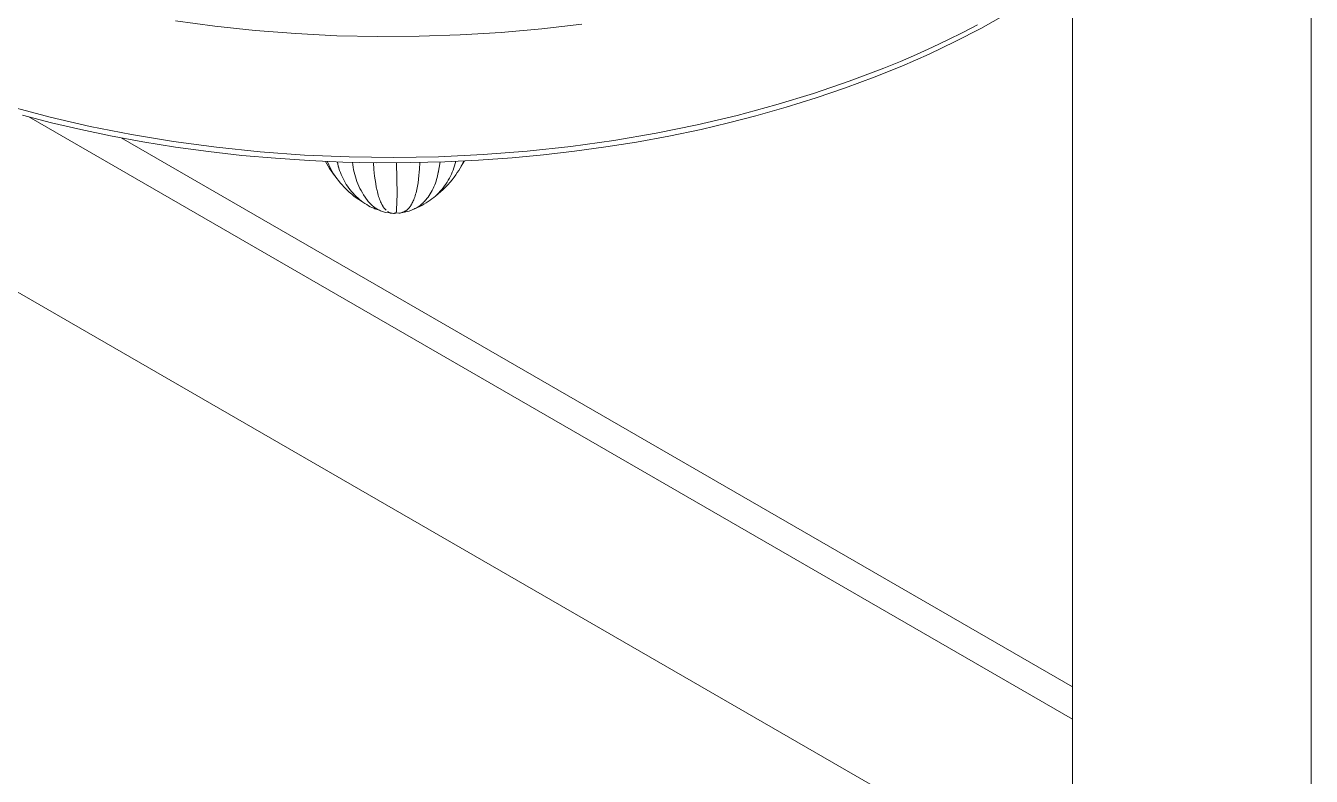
# Model space of a CAD drawing. Header units: inches. Extents: x -12 to 136, y -5 to 104.
# Drawn here: x 124.62 to 134.85, y 55.64 to 61.62 of the extents above; entities that cross this region are included whole.
import ezdxf

# ---------------------------------------------------------------- set-up
doc = ezdxf.new("R2010")
doc.units = ezdxf.units.IN
doc.layers.add('ZANO_R', color=7, linetype='Continuous', lineweight=0)

msp = doc.modelspace()

# ---------------------------------------------------------------- linework, layer by layer
at = {"layer": 'ZANO_R'}
for p, q in [((132.94704, 52.74198), (132.94704, 72.29841)), ((134.84862, 60.29995), (134.8481, 63.37506)), ((132.41451, 61.71007), (132.21757, 61.59991)), ((126.12156, 61.61649), (125.80637, 61.65869)), ((126.44145, 61.58278), (126.12156, 61.61649)), ((129.04143, 61.63363), (128.72269, 61.59621)), ((132.07443, 61.5673), (132.1904, 61.62762)), ((126.76501, 61.55778), (126.44145, 61.58278)), ((127.09119, 61.54167), (126.76501, 61.55778)), ((127.41889, 61.53456), (127.09119, 61.54167)), ((127.747, 61.5365), (127.41889, 61.53456)), ((128.07441, 61.54748), (127.747, 61.5365)), ((128.4, 61.56743), (128.07441, 61.54748)), ((128.72269, 61.59621), (128.4, 61.56743)), ((131.83252, 61.44984), (131.95513, 61.50802)), ((131.95513, 61.50802), (132.07443, 61.5673)), ((132.21757, 61.59991), (132.01366, 61.49454)), ((131.70663, 61.39286), (131.83252, 61.44984)), ((132.01366, 61.49454), (131.80653, 61.39564)), ((131.58927, 61.29989), (131.36928, 61.21059)), ((131.44515, 61.28279), (131.57749, 61.33715)), ((131.57749, 61.33715), (131.70663, 61.39286)), ((131.80653, 61.39564), (131.58927, 61.29989)), ((131.36928, 61.21059), (131.14, 61.12507)), ((131.17108, 61.17846), (131.44515, 61.28279)), ((121.70017, 61.14551), (132.94704, 54.65213)), ((130.88489, 61.0805), (131.17108, 61.17846)), ((131.14, 61.12507), (130.90843, 61.04595)), ((130.58719, 60.98953), (130.88489, 61.0805)), ((130.90843, 61.04595), (130.6686, 60.97115)), ((124.50221, 60.97455), (124.81085, 60.89271)), ((124.82183, 60.84785), (124.58987, 60.90808)), ((132.94704, 56.09868), (124.64063, 60.89439)), ((124.81085, 60.89271), (125.12942, 60.81911)), ((129.96027, 60.83101), (130.2787, 60.90618)), ((130.42689, 60.90268), (130.20947, 60.84671)), ((130.2787, 60.90618), (130.58719, 60.98953)), ((130.6686, 60.97115), (130.42689, 60.90268)), ((125.05516, 60.79317), (124.82183, 60.84785)), ((125.28969, 60.74391), (125.05516, 60.79317)), ((125.12942, 60.81911), (125.45697, 60.75427)), ((129.63285, 60.76455), (129.96027, 60.83101)), ((129.99086, 60.79557), (129.73531, 60.74201)), ((130.20947, 60.84671), (129.99086, 60.79557)), ((125.54783, 60.69601), (125.28969, 60.74391)), ((125.37553, 60.72726), (132.94704, 56.35585)), ((125.45697, 60.75427), (125.79242, 60.69867)), ((125.80704, 60.65434), (125.54783, 60.69601)), ((125.79242, 60.69867), (126.13462, 60.65273)), ((128.95539, 60.65968), (129.2975, 60.7073)), ((129.47852, 60.6947), (129.23207, 60.65518)), ((129.2975, 60.7073), (129.63285, 60.76455)), ((129.73531, 60.74201), (129.47852, 60.6947)), ((126.07066, 60.61836), (125.80704, 60.65434)), ((126.33505, 60.58857), (126.07066, 60.61836)), ((126.13462, 60.65273), (126.48233, 60.61682)), ((126.60254, 60.56472), (126.33505, 60.58857)), ((126.48233, 60.61682), (126.83423, 60.59121)), ((126.83423, 60.59121), (127.18895, 60.57612)), ((127.90121, 60.57787), (128.2559, 60.59472)), ((128.2559, 60.59472), (128.60775, 60.62206)), ((128.73684, 60.5926), (128.48831, 60.5694)), ((128.60775, 60.62206), (128.95539, 60.65968)), ((128.9848, 60.62117), (128.73684, 60.5926)), ((129.23207, 60.65518), (128.9848, 60.62117)), ((126.8705, 60.54703), (126.60254, 60.56472)), ((127.14019, 60.5354), (126.8705, 60.54703)), ((127.01158, 60.52094), (127.0007, 60.54064)), ((127.02292, 60.50149), (127.01158, 60.52094)), ((127.02453, 60.51963), (127.0157, 60.54)), ((127.03449, 60.48281), (127.02295, 60.50143)), ((127.03405, 60.49957), (127.02453, 60.51963)), ((127.04424, 60.47984), (127.03405, 60.49957)), ((127.0466, 60.46455), (127.03449, 60.48281)), ((127.0551, 60.46047), (127.04424, 60.47984)), ((127.09401, 60.53695), (127.09858, 60.52076)), ((127.09952, 60.51955), (127.09588, 60.53689)), ((127.09858, 60.52076), (127.10355, 60.50469)), ((127.10375, 60.50234), (127.09952, 60.51955)), ((127.10355, 60.50469), (127.10892, 60.48875)), ((127.10857, 60.48529), (127.10375, 60.50234)), ((127.11396, 60.46842), (127.10857, 60.48529)), ((127.41007, 60.52992), (127.14019, 60.5354)), ((127.18895, 60.57612), (127.54509, 60.57166)), ((127.21759, 60.5332), (127.21956, 60.5135)), ((127.21956, 60.5135), (127.22221, 60.49388)), ((127.22221, 60.49388), (127.22554, 60.47437)), ((127.38277, 60.5302), (127.38687, 60.47511)), ((127.6803, 60.53059), (127.41007, 60.52992)), ((127.54509, 60.57166), (127.90121, 60.57787)), ((127.56753, 60.52956), (127.57063, 60.4043)), ((127.95045, 60.53741), (127.6803, 60.53059)), ((127.75141, 60.53178), (127.74935, 60.47915)), ((127.91336, 60.5361), (127.89798, 60.44567)), ((128.21957, 60.55033), (127.95045, 60.53741)), ((128.02365, 60.48876), (128.01759, 60.47174)), ((128.02913, 60.50599), (128.02365, 60.48876)), ((128.03402, 60.52339), (128.02913, 60.50599)), ((128.03831, 60.54095), (128.03402, 60.52339)), ((128.07326, 60.48695), (128.06235, 60.4686)), ((128.08358, 60.50563), (128.07326, 60.48695)), ((128.09474, 60.52301), (128.08177, 60.50226)), ((128.09329, 60.52464), (128.08358, 60.50563)), ((128.1024, 60.54395), (128.09329, 60.52464)), ((128.107, 60.54418), (128.09474, 60.52301)), ((128.48831, 60.5694), (128.21957, 60.55033)), ((127.05927, 60.44667), (127.0466, 60.46455)), ((127.0666, 60.44148), (127.0551, 60.46047)), ((127.07247, 60.42918), (127.05927, 60.44667)), ((127.07875, 60.42289), (127.0666, 60.44148)), ((127.08621, 60.41211), (127.07247, 60.42918)), ((127.09152, 60.40473), (127.07875, 60.42289)), ((127.1049, 60.38701), (127.09152, 60.40473)), ((127.11887, 60.36975), (127.1049, 60.38701)), ((127.11994, 60.45174), (127.11396, 60.46842)), ((127.12647, 60.43527), (127.11994, 60.45174)), ((127.13357, 60.41904), (127.12647, 60.43527)), ((127.14122, 60.40306), (127.13357, 60.41904)), ((127.14941, 60.38735), (127.14122, 60.40306)), ((127.15813, 60.37193), (127.14941, 60.38735)), ((127.22554, 60.47437), (127.22955, 60.45498)), ((127.22955, 60.45498), (127.23423, 60.43574)), ((127.23423, 60.43574), (127.23957, 60.41668)), ((127.23957, 60.41668), (127.24557, 60.39782)), ((127.24557, 60.39782), (127.25223, 60.37917)), ((127.25223, 60.37917), (127.25952, 60.36077)), ((127.38687, 60.47511), (127.39242, 60.42242)), ((127.39242, 60.42242), (127.39643, 60.39241)), ((127.39643, 60.39241), (127.40098, 60.36351)), ((127.57063, 60.4043), (127.57081, 60.279)), ((127.74247, 60.39878), (127.73861, 60.36994)), ((127.74563, 60.4287), (127.74247, 60.39878)), ((127.74771, 60.45363), (127.74563, 60.4287)), ((127.74935, 60.47915), (127.74771, 60.45363)), ((127.88127, 60.38185), (127.87619, 60.36699)), ((127.88584, 60.39689), (127.88127, 60.38185)), ((127.88989, 60.41207), (127.88584, 60.39689)), ((127.9017, 60.46445), (127.88989, 60.41207)), ((127.9017, 60.46445), (127.90184, 60.46519)), ((127.97878, 60.39023), (127.96938, 60.37479)), ((127.98764, 60.40598), (127.97878, 60.39023)), ((127.99597, 60.42203), (127.98764, 60.40598)), ((128.00972, 60.39467), (127.99267, 60.37409)), ((128.00374, 60.43835), (127.99597, 60.42203)), ((128.01095, 60.45492), (128.00374, 60.43835)), ((128.02616, 60.41575), (128.00972, 60.39467)), ((128.01759, 60.47174), (128.01095, 60.45492)), ((128.0388, 60.433), (128.02618, 60.41578)), ((128.05086, 60.45061), (128.0388, 60.433)), ((128.06235, 60.4686), (128.05086, 60.45061)), ((127.13342, 60.35298), (127.11887, 60.36975)), ((127.14853, 60.33671), (127.13342, 60.35298)), ((127.15989, 60.32512), (127.14854, 60.33671)), ((127.16738, 60.35681), (127.15813, 60.37193)), ((127.17146, 60.31375), (127.15989, 60.32512)), ((127.17713, 60.34202), (127.16738, 60.35681)), ((127.19073, 60.29573), (127.17146, 60.31375)), ((127.18739, 60.32757), (127.17713, 60.34202)), ((127.19813, 60.31349), (127.18739, 60.32757)), ((127.21056, 60.27833), (127.19073, 60.29573)), ((127.20935, 60.29977), (127.19813, 60.31349)), ((127.22103, 60.28645), (127.20935, 60.29977)), ((127.23093, 60.26157), (127.21056, 60.27833)), ((127.23316, 60.27354), (127.22103, 60.28645)), ((127.25952, 60.36077), (127.26746, 60.34263)), ((127.26746, 60.34263), (127.27601, 60.32478)), ((127.27601, 60.32478), (127.28519, 60.30723)), ((127.28519, 60.30723), (127.29496, 60.29002)), ((127.29496, 60.29002), (127.30533, 60.27315)), ((127.40098, 60.36351), (127.40607, 60.33581)), ((127.40607, 60.33581), (127.41172, 60.30942)), ((127.41172, 60.30942), (127.41476, 60.29675)), ((127.41476, 60.29675), (127.41793, 60.28443)), ((127.41793, 60.28443), (127.42125, 60.2725)), ((127.57081, 60.279), (127.56806, 60.15373)), ((127.71929, 60.27887), (127.71575, 60.26727)), ((127.72263, 60.29084), (127.71929, 60.27887)), ((127.72577, 60.30318), (127.72263, 60.29084)), ((127.72871, 60.31588), (127.72577, 60.30318)), ((127.73146, 60.32891), (127.72871, 60.31588)), ((127.73403, 60.34227), (127.73146, 60.32891)), ((127.73861, 60.36994), (127.73403, 60.34227)), ((127.8353, 60.28223), (127.82683, 60.269)), ((127.84332, 60.29575), (127.8353, 60.28223)), ((127.85086, 60.30953), (127.84332, 60.29575)), ((127.85793, 60.32356), (127.85086, 60.30953)), ((127.86451, 60.33782), (127.85793, 60.32356)), ((127.8706, 60.3523), (127.86451, 60.33782)), ((127.87619, 60.36699), (127.8706, 60.3523)), ((127.93789, 60.31557), (127.8762, 60.26347)), ((127.88969, 60.27689), (127.87648, 60.26455)), ((127.90247, 60.28967), (127.88969, 60.27689)), ((127.91481, 60.30288), (127.90247, 60.28967)), ((127.9267, 60.3165), (127.91481, 60.30288)), ((127.93811, 60.33052), (127.9267, 60.3165)), ((127.95673, 60.33452), (127.93789, 60.31557)), ((127.94903, 60.34492), (127.93811, 60.33052)), ((127.95946, 60.35968), (127.94903, 60.34492)), ((127.975, 60.35404), (127.95673, 60.33452)), ((127.96938, 60.37479), (127.95946, 60.35968)), ((127.99267, 60.37409), (127.975, 60.35404)), ((134.84862, 60.29995), (134.84862, 52.74198)), ((127.24261, 60.25254), (127.23095, 60.26156)), ((127.24573, 60.26105), (127.23316, 60.27354)), ((127.25452, 60.24387), (127.24261, 60.25254)), ((127.25871, 60.24899), (127.24573, 60.26105)), ((127.26667, 60.23553), (127.25452, 60.24387)), ((127.2721, 60.23739), (127.25871, 60.24899)), ((127.27906, 60.22755), (127.26667, 60.23553)), ((127.28588, 60.22625), (127.2721, 60.23739)), ((127.29167, 60.21993), (127.27906, 60.22755)), ((127.30003, 60.21559), (127.28588, 60.22625)), ((127.31453, 60.20542), (127.30003, 60.21559)), ((127.30533, 60.27315), (127.31628, 60.25665)), ((127.32938, 60.19575), (127.31453, 60.20542)), ((127.31628, 60.25665), (127.32779, 60.24055)), ((127.32779, 60.24055), (127.33985, 60.22485)), ((127.34455, 60.18659), (127.32938, 60.19575)), ((127.34223, 60.22164), (127.33723, 60.2282)), ((127.34745, 60.21524), (127.34223, 60.22164)), ((127.35796, 60.17964), (127.34458, 60.18657)), ((127.35289, 60.20902), (127.34745, 60.21524)), ((127.35853, 60.20299), (127.35289, 60.20902)), ((127.3715, 60.17304), (127.35796, 60.17964)), ((127.36436, 60.19715), (127.35853, 60.20299)), ((127.3704, 60.19151), (127.36436, 60.19715)), ((127.37661, 60.18608), (127.3704, 60.19151)), ((127.38519, 60.16675), (127.3715, 60.17304)), ((127.38301, 60.18086), (127.37661, 60.18608)), ((127.38958, 60.17586), (127.38301, 60.18086)), ((127.39631, 60.17108), (127.38958, 60.17586)), ((127.42125, 60.2725), (127.42472, 60.26095)), ((127.42472, 60.26095), (127.42833, 60.24979)), ((127.42833, 60.24979), (127.43209, 60.23906)), ((127.43209, 60.23906), (127.43599, 60.22874)), ((127.43599, 60.22874), (127.44004, 60.21886)), ((127.44004, 60.21886), (127.44404, 60.20989)), ((127.44404, 60.20989), (127.44816, 60.20133)), ((127.44816, 60.20133), (127.45028, 60.19721)), ((127.45028, 60.19721), (127.45243, 60.1932)), ((127.45243, 60.1932), (127.45461, 60.18929)), ((127.45461, 60.18929), (127.45683, 60.1855)), ((127.45683, 60.1855), (127.45908, 60.18182)), ((127.45908, 60.18182), (127.46137, 60.17825)), ((127.46137, 60.17825), (127.46369, 60.1748)), ((127.46369, 60.1748), (127.46605, 60.17146)), ((127.67008, 60.17394), (127.66728, 60.17055)), ((127.67277, 60.17744), (127.67008, 60.17394)), ((127.67533, 60.18102), (127.67277, 60.17744)), ((127.67776, 60.18469), (127.67533, 60.18102)), ((127.68007, 60.18845), (127.67776, 60.18469)), ((127.68224, 60.19228), (127.68007, 60.18845)), ((127.68428, 60.19619), (127.68224, 60.19228)), ((127.68467, 60.19683), (127.68428, 60.1962)), ((127.68859, 60.20343), (127.68467, 60.19683)), ((127.69237, 60.21031), (127.68859, 60.20343)), ((127.69603, 60.21746), (127.69237, 60.21031)), ((127.69955, 60.22488), (127.69603, 60.21746)), ((127.70392, 60.23485), (127.69955, 60.22488)), ((127.70807, 60.24525), (127.70392, 60.23485)), ((127.71202, 60.25606), (127.70807, 60.24525)), ((127.71575, 60.26727), (127.71202, 60.25606)), ((127.7679, 60.18881), (127.71697, 60.16589)), ((127.73, 60.17354), (127.7217, 60.1687)), ((127.73814, 60.17865), (127.73, 60.17354)), ((127.74611, 60.18403), (127.73814, 60.17865)), ((127.75389, 60.18968), (127.74611, 60.18403)), ((127.76148, 60.19558), (127.75389, 60.18968)), ((127.76887, 60.20173), (127.76148, 60.19558)), ((127.78544, 60.19869), (127.7679, 60.18881)), ((127.77605, 60.20812), (127.76887, 60.20173)), ((127.78301, 60.21474), (127.77605, 60.20812)), ((127.78975, 60.2216), (127.78301, 60.21474)), ((127.8027, 60.20906), (127.78544, 60.19869)), ((127.79626, 60.22867), (127.78975, 60.2216)), ((127.80253, 60.23596), (127.79626, 60.22867)), ((127.80855, 60.24345), (127.80253, 60.23596)), ((127.81966, 60.21992), (127.8027, 60.20906)), ((127.81791, 60.25607), (127.80855, 60.24345)), ((127.82683, 60.269), (127.81791, 60.25607)), ((127.83443, 60.23035), (127.81966, 60.21992)), ((127.84883, 60.24127), (127.83443, 60.23035)), ((127.86286, 60.25268), (127.84883, 60.24127)), ((127.87648, 60.26455), (127.86286, 60.25268)), ((127.3941, 60.16297), (127.38522, 60.16674)), ((127.4031, 60.15949), (127.3941, 60.16297)), ((127.4032, 60.16653), (127.39631, 60.17108)), ((127.41221, 60.1563), (127.4031, 60.15949)), ((127.41024, 60.16221), (127.4032, 60.16653)), ((127.41741, 60.15813), (127.41024, 60.16221)), ((127.42141, 60.1534), (127.41221, 60.1563)), ((127.42473, 60.1543), (127.41741, 60.15813)), ((127.4307, 60.15079), (127.42141, 60.1534)), ((127.43216, 60.15071), (127.42473, 60.1543)), ((127.43972, 60.14738), (127.43216, 60.15071)), ((127.44738, 60.1443), (127.43972, 60.14738)), ((127.45514, 60.14148), (127.44738, 60.1443)), ((127.46299, 60.13892), (127.45514, 60.14148)), ((127.47199, 60.13661), (127.46299, 60.13892)), ((127.46605, 60.17146), (127.46844, 60.16824)), ((127.46844, 60.16824), (127.47087, 60.16514)), ((127.47087, 60.16514), (127.47334, 60.16216)), ((127.48104, 60.1345), (127.47199, 60.13661)), ((127.47334, 60.16216), (127.47584, 60.1593)), ((127.47856, 60.15636), (127.47584, 60.1593)), ((127.48137, 60.15352), (127.47856, 60.15636)), ((127.51261, 60.13166), (127.48104, 60.1345)), ((127.48428, 60.15078), (127.48137, 60.15352)), ((127.50187, 60.13773), (127.4961, 60.14159)), ((127.50349, 60.13661), (127.50187, 60.13773)), ((127.50515, 60.13555), (127.50349, 60.13661)), ((127.50684, 60.13454), (127.50515, 60.13555)), ((127.50856, 60.13359), (127.50684, 60.13454)), ((127.51031, 60.1327), (127.50856, 60.13359)), ((127.51209, 60.13187), (127.51031, 60.1327)), ((127.5139, 60.13109), (127.51209, 60.13187)), ((127.51573, 60.13037), (127.5139, 60.13109)), ((127.51759, 60.12972), (127.51573, 60.13037)), ((127.51946, 60.12913), (127.51759, 60.12972)), ((127.52136, 60.12859), (127.51946, 60.12913)), ((127.52327, 60.12812), (127.52136, 60.12859)), ((127.52519, 60.12772), (127.52327, 60.12812)), ((127.52713, 60.12737), (127.52519, 60.12772)), ((127.52907, 60.1271), (127.52713, 60.12737)), ((127.53103, 60.12688), (127.52907, 60.1271)), ((127.54181, 60.12623), (127.53103, 60.12688)), ((127.54315, 60.1262), (127.54181, 60.12623)), ((127.5445, 60.12621), (127.54315, 60.1262)), ((127.54585, 60.12626), (127.5445, 60.12621)), ((127.54719, 60.12636), (127.54585, 60.12626)), ((127.54853, 60.1265), (127.54719, 60.12636)), ((127.54986, 60.12669), (127.54853, 60.1265)), ((127.55119, 60.12692), (127.54986, 60.12669)), ((127.55251, 60.1272), (127.55119, 60.12692)), ((127.55381, 60.12752), (127.55251, 60.1272)), ((127.55511, 60.12788), (127.55381, 60.12752)), ((127.55639, 60.12828), (127.55511, 60.12788)), ((127.55766, 60.12873), (127.55639, 60.12828)), ((127.55892, 60.12922), (127.55766, 60.12873)), ((127.56016, 60.12975), (127.55892, 60.12922)), ((127.58434, 60.12741), (127.55982, 60.1296)), ((127.56138, 60.13032), (127.56016, 60.12975)), ((127.56138, 60.13032), (127.56212, 60.13147)), ((127.56212, 60.13147), (127.56283, 60.13265)), ((127.56283, 60.13265), (127.56349, 60.13386)), ((127.56349, 60.13386), (127.56411, 60.13508)), ((127.56411, 60.13508), (127.56469, 60.13633)), ((127.56469, 60.13633), (127.56523, 60.1376)), ((127.56523, 60.1376), (127.56572, 60.13888)), ((127.56572, 60.13888), (127.56617, 60.14018)), ((127.56617, 60.14018), (127.56657, 60.1415)), ((127.56657, 60.1415), (127.56692, 60.14283)), ((127.56692, 60.14283), (127.56723, 60.14417)), ((127.56723, 60.14417), (127.56749, 60.14552)), ((127.56749, 60.14552), (127.5677, 60.14687)), ((127.5677, 60.14687), (127.56787, 60.14824)), ((127.56787, 60.14824), (127.56799, 60.14961)), ((127.56799, 60.14961), (127.56806, 60.15098)), ((127.56808, 60.15236), (127.56806, 60.15373)), ((127.56806, 60.15098), (127.56808, 60.15236)), ((127.5904, 60.12806), (127.58434, 60.1274)), ((127.59645, 60.12882), (127.5904, 60.12806)), ((127.60077, 60.12978), (127.59647, 60.12882)), ((127.60503, 60.13088), (127.60077, 60.12978)), ((127.60925, 60.13214), (127.60503, 60.13088)), ((127.61343, 60.13354), (127.60925, 60.13214)), ((127.61756, 60.13508), (127.61343, 60.13354)), ((127.62163, 60.13677), (127.61756, 60.13508)), ((127.6546, 60.14133), (127.61809, 60.13446)), ((127.62563, 60.1386), (127.62163, 60.13677)), ((127.62958, 60.14057), (127.62563, 60.1386)), ((127.63345, 60.14267), (127.62958, 60.14057)), ((127.63724, 60.14491), (127.63345, 60.14267)), ((127.64096, 60.14727), (127.63724, 60.14491)), ((127.64459, 60.14977), (127.64096, 60.14727)), ((127.64813, 60.15239), (127.64459, 60.14977)), ((127.65158, 60.15513), (127.64813, 60.15239)), ((127.65493, 60.15799), (127.65158, 60.15513)), ((127.66635, 60.14491), (127.6546, 60.14134)), ((127.65818, 60.16097), (127.65493, 60.15799)), ((127.66132, 60.16405), (127.65818, 60.16097)), ((127.66436, 60.16725), (127.66132, 60.16405)), ((127.66728, 60.17055), (127.66436, 60.16725)), ((127.67801, 60.14878), (127.66635, 60.14491)), ((127.68701, 60.15218), (127.67802, 60.14878)), ((127.69588, 60.15588), (127.68701, 60.15218)), ((127.70463, 60.15986), (127.69588, 60.15588)), ((127.71324, 60.16414), (127.70463, 60.15986)), ((127.7217, 60.1687), (127.71324, 60.16414))]:
    msp.add_line(p, q, dxfattribs=at)

doc.saveas('drawing.dxf')
